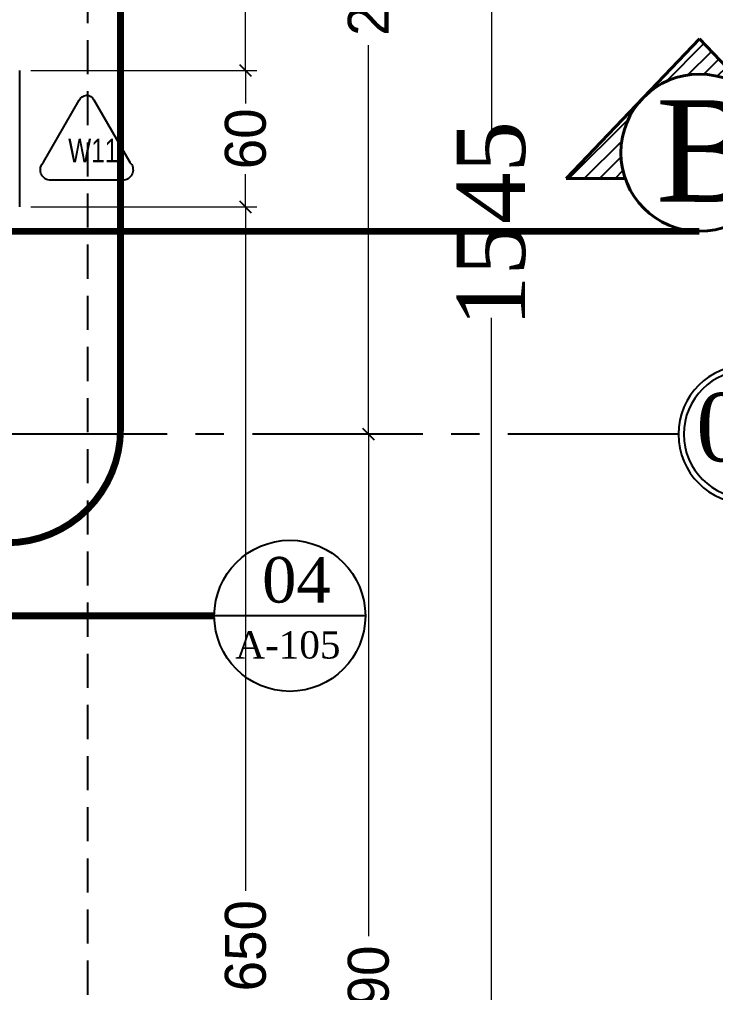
# Model space of a CAD drawing. Header units: centimetres. Extents: x 7997 to 116674, y 1017 to 13844.
# Drawn here: x 39993 to 40299.3, y 9091.4 to 9519.5 of the extents above; entities that cross this region are included whole.
import ezdxf
from ezdxf.enums import TextEntityAlignment as Align

# ---------------------------------------------------------------- set-up
doc = ezdxf.new("R2010")
doc.units = ezdxf.units.CM
doc.header["$LTSCALE"] = 200
doc.header["$PDMODE"] = 2
for name, pattern in [('A-106-Typical Floor Plan$0$HIDDEN', [0.375, 0.25, -0.125]), ('CENTER2', [1.125, 0.75, -0.125, 0.125, -0.125]), ('DASHED', [0.75, 0.5, -0.25]), ('DASHED2', [0.375, 0.25, -0.125])]:
    doc.linetypes.add(name, pattern=pattern)
for name, color, linetype in [('$0$GRID', 9, 'Continuous'), ('$0$GRID @ 1', 9, 'Continuous'), ('$1$WINDOR', 6, 'Continuous'), ('ARCH-TEXT', 6, 'Continuous'), ('AXIS', 9, 'CENTER2'), ('COL', 1, 'Continuous'), ('DIM', 11, 'Continuous'), ('GRID', 9, 'DASHED2'), ('STEP', 7, 'Continuous'), ('TXT', 6, 'Continuous')]:
    doc.layers.add(name, color=color, linetype=linetype)
for name, color, linetype, lineweight in [('PLAN', 7, 'Continuous', 40), ('TEXT', 6, 'Continuous', 18), ('WALL', 3, 'Continuous', 25)]:
    doc.layers.add(name, color=color, linetype=linetype, lineweight=lineweight)
doc.styles.add('$0$GRID', font='times.ttf', dxfattribs={"height": 40})
doc.styles.add('ROMAND', font='times.ttf')
doc.styles.add('STYLE1', font='times.ttf')
doc.styles.add('SWISS', font='swisscl.ttf')
doc.styles.add('T1', font='times.ttf')
doc.styles.add('T2', font='')
doc.styles.get('T2').set_extended_font_data('Elisia')
doc.dimstyles.new('NORMAL', dxfattribs={"dimtxt": 18, "dimasz": 5, "dimexe": 5, "dimexo": 5, "dimgap": 1, "dimtad": 0, "dimdec": 0, "dimdsep": 46, "dimtxsty": 'T2', "dimblk1": 'OBLIQUE', "dimblk2": 'OBLIQUE', "dimsah": 1, "dimcen": 0.09, "dimclrd": 4, "dimclre": 4, "dimclrt": 6, "dimadec": 0, "dimazin": 0, "dimtfac": 1, "dimtdec": 0, "dimtofl": 0, "dimtmove": 1, "dimatfit": 2, "dimldrblk": 'OPEN30', "dimfxl": 0, "dimtolj": 1, "dimtzin": 0, "dimlwd": 5, "dimlwe": 5, "dimarcsym": 0})

# ---------------------------------------------------------------- blocks, each defined once
blk = doc.blocks.new('SEC.L')
at = {"layer": 'TXT'}
h = blk.add_hatch(dxfattribs=at)
h.set_pattern_fill('ANSI31', color=256, scale=15.3, angle=1080, style=0)
h.set_pattern_definition([(225, (1337.0203, 2980.8756), (3.380854, -3.380854), [])])
h.paths.add_polyline_path([(89.82, 48.88, 0.08394), (91.74, 37.52), (65.69, 37.52), (124.38, 98.96), (183.08, 37.52), (157.03, 37.52, 0.08394), (158.96, 48.88, 1)])
at = {"layer": 'AXIS', "linetype": 'CENTER2', "ltscale": 0.5}
blk.add_lwpolyline([(124.39, 14.32, 3, 3, 0), (-362.44, 14.32, 0, 0, 0), (-1121.72, 14.32, 3, 3, 0), (-1542.47, 14.32, 3, 3, 0)], format="xyseb", dxfattribs=at)
at = {"layer": 'PLAN', "linetype": 'Continuous'}
for p, q in [((124.38, 98.96), (65.69, 37.52)), ((124.38, 98.96), (183.08, 37.52)), ((91.74, 37.52), (65.69, 37.52))]:
    blk.add_line(p, q, dxfattribs=at)
blk.add_circle((124.39, 48.88), 34.57, dxfattribs=at)
at = {"layer": 'ARCH-TEXT', "lineweight": -3, "style": 'ROMAND'}
blk.add_text('B', height=44.62, dxfattribs=at).set_placement((105.31, 27.36))
blk = doc.blocks.new('_OBLIQUE')
at = {"color": 0, "linetype": 'ByBlock'}
blk.add_line((-0.5, -0.5), (0.5, 0.5), dxfattribs=at)
blk = doc.blocks.new('*D797')
at = {"layer": 'Defpoints', "color": 0, "transparency": 16777216}
for p in [(39993, 9617), (39993, 9497), (40092.53, 9497)]:
    blk.add_point(p, dxfattribs=at)
at = {"layer": 'DIM', "color": 4, "lineweight": 5, "transparency": 16777216}
for p, q in [((39998, 9617), (40097.53, 9617)), ((40092.53, 9617), (40092.53, 9579.43)), ((40092.53, 9497), (40092.53, 9534.57)), ((39998, 9497), (40097.53, 9497))]:
    blk.add_line(p, q, dxfattribs=at)
at = {"layer": 'DIM', "color": 4, "lineweight": 5, "transparency": 16777216, "xscale": 5, "yscale": 5, "zscale": 5}
for p, rotation in [((40092.53, 9617), 90), ((40092.53, 9497), 270)]:
    blk.add_blockref('_OBLIQUE', p, dxfattribs=dict(at, rotation=rotation))
at = {"layer": 'DIM', "color": 6, "transparency": 16777216, "insert": (40092.53, 9557), "char_height": 18, "attachment_point": 5, "rotation": 90, "style": 'T2'}
blk.add_mtext('\\A1;120', dxfattribs=at)
blk = doc.blocks.new('_Open30')
at = {"color": 0, "linetype": 'ByBlock', "lineweight": -2}
for p, q in [((-1, 0.268), (0, 0)), ((0, 0), (-1, -0.268)), ((0, 0), (-1, 0))]:
    blk.add_line(p, q, dxfattribs=at)
blk = doc.blocks.new('*D798')
at = {"layer": 'Defpoints', "color": 0, "transparency": 16777216}
for p in [(39993, 9497), (39993, 9437), (40092.53, 9437)]:
    blk.add_point(p, dxfattribs=at)
at = {"layer": 'DIM', "color": 4, "lineweight": 5, "transparency": 16777216}
for p, q in [((39998, 9497), (40097.53, 9497)), ((40092.53, 9497), (40092.53, 9482.57)), ((40092.53, 9437), (40092.53, 9451.43)), ((39998, 9437), (40097.53, 9437))]:
    blk.add_line(p, q, dxfattribs=at)
at = {"layer": 'DIM', "color": 4, "lineweight": 5, "transparency": 16777216, "xscale": 5, "yscale": 5, "zscale": 5}
for p, rotation in [((40092.53, 9497), 90), ((40092.53, 9437), 270)]:
    blk.add_blockref('_OBLIQUE', p, dxfattribs=dict(at, rotation=rotation))
at = {"layer": 'DIM', "color": 6, "transparency": 16777216, "insert": (40092.53, 9467), "char_height": 18, "attachment_point": 5, "rotation": 90, "style": 'T2'}
blk.add_mtext('\\A1;60', dxfattribs=at)
blk = doc.blocks.new('*D799')
at = {"layer": 'Defpoints', "color": 0, "transparency": 16777216}
for p in [(39993, 9437), (40023, 8787), (40092.53, 8787)]:
    blk.add_point(p, dxfattribs=at)
at = {"layer": 'DIM', "color": 4, "lineweight": 5, "transparency": 16777216}
for p, q in [((39998, 9437), (40097.53, 9437)), ((40092.53, 9437), (40092.53, 9136.14)), ((40092.53, 8787), (40092.53, 9087.86)), ((40028, 8787), (40097.53, 8787))]:
    blk.add_line(p, q, dxfattribs=at)
at = {"layer": 'DIM', "color": 4, "lineweight": 5, "transparency": 16777216, "xscale": 5, "yscale": 5, "zscale": 5}
for p, rotation in [((40092.53, 9437), 90), ((40092.53, 8787), 270)]:
    blk.add_blockref('_OBLIQUE', p, dxfattribs=dict(at, rotation=rotation))
at = {"layer": 'DIM', "color": 6, "transparency": 16777216, "insert": (40092.53, 9112), "char_height": 18, "attachment_point": 5, "rotation": 90, "style": 'T2'}
blk.add_mtext('\\A1;650', dxfattribs=at)
blk = doc.blocks.new('03-FIRST FLOOR PLAN-selattin', base_point=(31015.73, 25621.5))
at = {"layer": '$1$WINDOR'}
blk.add_line((30985.73, 24916.5), (30985.73, 24856.5), dxfattribs=at)
at = {"layer": 'WALL', "color": 8, "linetype": 'A-106-Typical Floor Plan$0$HIDDEN', "ltscale": 0.3}
blk.add_line((31015.73, 25492.44), (31015.73, 24206.5), dxfattribs=at)
blk = doc.blocks.new('*D1689')
at = {"layer": 'Defpoints', "color": 0, "transparency": 16777216}
for p in [(38381.69, 6337), (38381.69, 6337), (38381.69, 5847)]:
    blk.add_point(p, dxfattribs=at)
at = {"layer": 'DIM', "color": 4, "lineweight": 5, "transparency": 16777216}
for p, q in [((38381.69, 6337), (38381.69, 6116.14)), ((38381.69, 5847), (38381.69, 6067.86))]:
    blk.add_line(p, q, dxfattribs=at)
at = {"layer": 'DIM', "color": 4, "lineweight": 5, "transparency": 16777216, "xscale": 5, "yscale": 5, "zscale": 5}
for p, rotation in [((38381.69, 6337), 90), ((38381.69, 5847), 270)]:
    blk.add_blockref('_OBLIQUE', p, dxfattribs=dict(at, rotation=rotation))
at = {"layer": 'DIM', "color": 6, "transparency": 16777216, "insert": (38381.69, 6092), "char_height": 18, "attachment_point": 5, "rotation": 90, "style": 'T2'}
blk.add_mtext('\\A1;490', dxfattribs=at)
blk = doc.blocks.new('*D1690')
at = {"layer": 'Defpoints', "color": 0, "transparency": 16777216}
for p in [(38381.69, 6597), (38381.69, 6597), (38381.69, 6337)]:
    blk.add_point(p, dxfattribs=at)
at = {"layer": 'DIM', "color": 4, "lineweight": 5, "transparency": 16777216}
for p, q in [((38381.69, 6597), (38381.69, 6556.51)), ((38381.69, 6337), (38381.69, 6508.23))]:
    blk.add_line(p, q, dxfattribs=at)
at = {"layer": 'DIM', "color": 4, "lineweight": 5, "transparency": 16777216, "xscale": 5, "yscale": 5, "zscale": 5}
for p, rotation in [((38381.69, 6597), 90), ((38381.69, 6337), 270)]:
    blk.add_blockref('_OBLIQUE', p, dxfattribs=dict(at, rotation=rotation))
at = {"layer": 'DIM', "color": 6, "transparency": 16777216, "insert": (38381.69, 6532.37), "char_height": 18, "attachment_point": 5, "rotation": 90, "style": 'T2'}
blk.add_mtext('\\A1;260', dxfattribs=at)
blk = doc.blocks.new('*D1701')
at = {"layer": 'Defpoints', "color": 0, "transparency": 16777216}
for p in [(38337.09, 7202), (38435.75, 7202), (38337.09, 5657)]:
    blk.add_point(p, dxfattribs=at)
at = {"layer": 'DIM', "color": 4, "lineweight": 5, "transparency": 16777216}
for p, q in [((38342.09, 7202), (38440.75, 7202)), ((38435.75, 7202), (38435.75, 6470.74)), ((38435.75, 5657), (38435.75, 6388.26)), ((38342.09, 5657), (38440.75, 5657))]:
    blk.add_line(p, q, dxfattribs=at)
at = {"layer": 'DIM', "color": 4, "lineweight": 5, "transparency": 16777216, "xscale": 5, "yscale": 5, "zscale": 5}
for p, rotation in [((38435.75, 7202), 90), ((38435.75, 5657), 270)]:
    blk.add_blockref('_OBLIQUE', p, dxfattribs=dict(at, rotation=rotation))
at = {"layer": 'DIM', "color": 6, "transparency": 16777216, "insert": (38435.75, 6429.5), "char_height": 30, "attachment_point": 5, "rotation": 90, "style": 'T1'}
blk.add_mtext('\\A1;1545', dxfattribs=at)
blk = doc.blocks.new('*U1678')
at = {"layer": '$0$GRID', "linetype": 'ByBlock', "ltscale": 100}
for radius in [40.65, 37.5]:
    blk.add_circle((0, 0), radius, dxfattribs=at)
at = {"layer": '$0$GRID', "style": '$0$GRID'}
blk.add_attdef('A1', text='', height=40, dxfattribs=at).set_placement((0, 4.15), align=Align.MIDDLE_CENTER)
blk = doc.blocks.new('*U1733')
at = {"layer": '$0$GRID', "linetype": 'Continuous'}
ref = blk.add_blockref('*U1678', (38548.55, 6337), dxfattribs=dict(at, xscale=-0.75, yscale=0.75, zscale=0.75))
ref.add_attrib('A1', '04', dxfattribs={"layer": '$0$GRID @ 1', "height": 30, "style": '$0$GRID'}).set_placement((38548.48, 6340.12), align=Align.MIDDLE_CENTER)
blk = doc.blocks.new('09-GRID LINE PLAN-Essa', base_point=(37178.06, 7462))
at = {"layer": 'AXIS', "ltscale": 0.5}
blk.add_line((38518.06, 6337), (36878.06, 6337), dxfattribs=at)
at = {"layer": 'COL', "linetype": 'Continuous'}
blk.add_blockref('*U1733', (0, 0), dxfattribs=at)
at = {"layer": 'DIM'}
dim = blk.add_linear_dim(base=(38435.75, 7202), p1=(38337.09, 5657), p2=(38337.09, 7202), angle=90, dimstyle='NORMAL', override={"dimtxt": 30, "dimtxsty": 'T1'}, dxfattribs=at)
dim.commit()
dim.dimension.update_dxf_attribs({"geometry": '*D1701', "text_midpoint": (38435.75, 6429.5)})
dim = blk.add_linear_dim(base=(38381.69, 6597), p1=(38381.69, 6337), p2=(38381.69, 6597), angle=90, dimstyle='NORMAL', dxfattribs=at)
dim.commit()
dim.dimension.update_dxf_attribs({"geometry": '*D1690', "text_midpoint": (38381.69, 6532.37), "dimtype": 128})
dim = blk.add_linear_dim(base=(38381.69, 6337), p1=(38381.69, 5847), p2=(38381.69, 6337), angle=90, dimstyle='NORMAL', dxfattribs=at)
dim.commit()
dim.dimension.update_dxf_attribs({"geometry": '*D1689', "text_midpoint": (38381.69, 6092)})

msp = doc.modelspace()

# ---------------------------------------------------------------- linework, layer by layer
at = {"layer": 'DIM', "color": 0, "linetype": 'DASHED', "ltscale": 0.2, "const_width": 3}
msp.add_lwpolyline([(39734.3675, 9762.6173), (39987.4828, 9762.6173, -0.41421356), (40037.4828, 9712.6173), (40037.4828, 9339.2677, -0.41421356), (39987.4828, 9289.2677), (39734.3675, 9289.2677, -0.41421356), (39684.3675, 9339.2677), (39684.3675, 9712.6173, -0.41421356)], format="xyb", close=True, dxfattribs=at)
msp.add_lwpolyline([(39987.4828, 9289.2677), (39987.4828, 9257.1338), (40078.757, 9257.1338)], dxfattribs=at)
at = {"layer": 'GRID', "linetype": 'Continuous', "ltscale": 150}
msp.add_line((40145.2357, 9257.1338), (40078.757, 9257.1338), dxfattribs=at)
msp.add_circle((40111.9964, 9257.1338), 33.2394, dxfattribs=at)
at = {"layer": 'STEP'}
msp.add_lwpolyline([(40019.3233, 9483.9757, -0.64981449), (40025.7833, 9484.115), (40041.6341, 9456.6605, -0.61363207), (40038.9977, 9448.7376), (40006.1893, 9448.7376, -0.61363207), (40003.5529, 9456.6605)], format="xyb", close=True, dxfattribs=at)

# ---------------------------------------------------------------- block references
at = {"layer": 'WALL'}
msp.add_blockref('SEC.L', (40167.8447, 9412.002), dxfattribs=at)

# ---------------------------------------------------------------- texts
at = {"layer": 'DIM', "color": 7, "linetype": 'ByBlock', "style": 'STYLE1'}
for s, height, p in [('04', 20, (40099.798, 9262.9671)), ('A-105', 12, (40087.9689, 9238.3515))]:
    msp.add_text(s, height=height, dxfattribs=at).set_placement(p)
at = {"layer": 'TEXT', "style": 'SWISS'}
msp.add_text('W11', height=10.45094, dxfattribs=at).set_placement((40014.4597, 9456.5836))

# ---------------------------------------------------------------- dimensions: what is measured, and where the dimension line sits
at = {"layer": 'DIM'}
for base, p1, p2, picture, middle in [((40092.5252, 9497.002), (39992.9995, 9617.002), (39992.9995, 9497.002), '*D797', (40092.5252, 9557.002)), ((40092.5252, 9437.002), (39992.9995, 9497.002), (39992.9995, 9437.002), '*D798', (40092.5252, 9467.002)), ((40092.5252, 8787.002), (39992.9995, 9437.002), (40022.9995, 8787.002), '*D799', (40092.5252, 9112.002))]:
    dim = msp.add_linear_dim(base=base, p1=p1, p2=p2, angle=90, dimstyle='NORMAL', dxfattribs=at)
    dim.commit()
    dim.dimension.update_dxf_attribs({"geometry": picture, "text_midpoint": middle})

# ---------------------------------------------------------------- next in the draw order: block references
at = {"layer": 'DIM', "linetype": 'Continuous'}
msp.add_blockref('03-FIRST FLOOR PLAN-selattin', (40022.9995, 10202.002), dxfattribs=at)

# ---------------------------------------------------------------- next in the draw order: block references
at = {"layer": 'COL', "linetype": 'Continuous'}
msp.add_blockref('09-GRID LINE PLAN-Essa', (38942.9995, 10462.002), dxfattribs=at)

doc.saveas('drawing.dxf')
